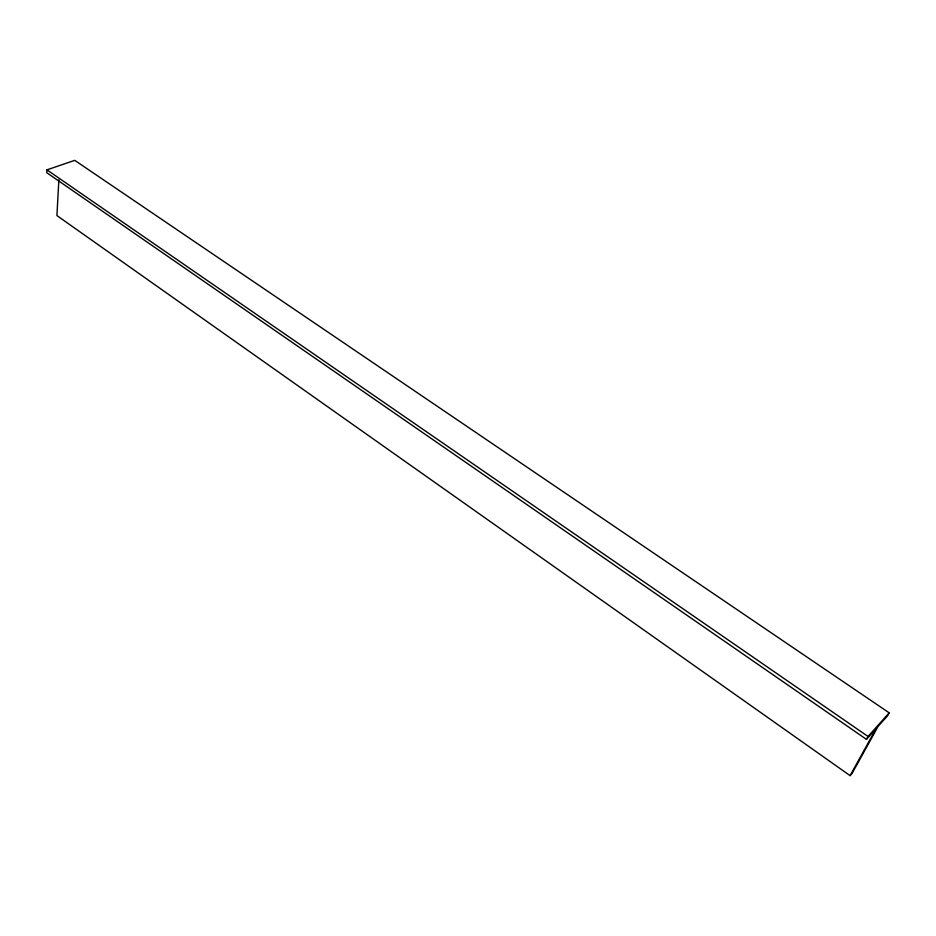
<?xml version="1.0" encoding="UTF-8"?>
<svg xmlns="http://www.w3.org/2000/svg" width="936" height="936" viewBox="0 0 936 936"><rect width="100%" height="100%" fill="white"/><g stroke="black" fill="none" stroke-linecap="round" stroke-linejoin="round"><path stroke-width="1.4" d="M850.099 775.64L852.064 773.417L878.12 726.324L887.609 715.724L889.2 712.846L74.751 160.36L46.94 169.849L46.8 172.727L866.455 739.37L876.143 728.536L850.099 775.64L56.92 215.572L58.863 179.817M866.455 739.37L868.046 736.48L889.2 712.846M46.94 169.849L868.046 736.48"/></g></svg>
